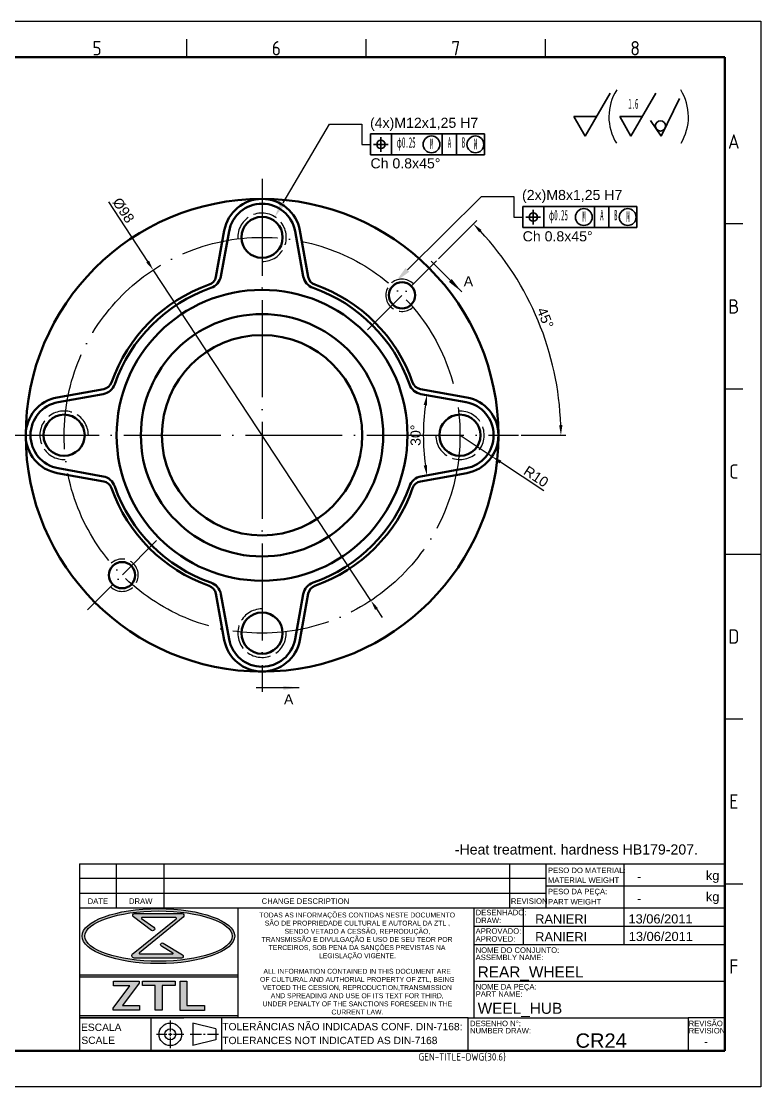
# Model space of a CAD drawing. Header units: millimetres. Extents: x 1789 to 2590, y 1108 to 1371.
# Drawn here: x 1978.7 to 2161.7, y 1107.7 to 1371.4 of the extents above; entities that cross this region are included whole.
import ezdxf
from ezdxf import colors
from ezdxf.entities.mleader import LeaderData, LeaderLine
from ezdxf.enums import TextEntityAlignment as Align
from ezdxf.math import Vec2, Vec3

# ---------------------------------------------------------------- set-up
doc = ezdxf.new("R2010")
doc.units = ezdxf.units.MM
doc.linetypes.add('ACAD_ISO02W100', pattern=[15, 12, -3])
doc.linetypes.add('ACAD_ISO04W100', pattern=[30, 24, -3, 0, -3])
for name, color, linetype, lineweight in [('AM_0', 7, 'Continuous', 50), ('AM_8', 1, 'Continuous', 25), ('AM_BOR', 7, 'Continuous', 50), ('CAXA0', 7, 'Continuous', 70), ('CAXA3', 7, 'Continuous', 25), ('CAXA4', 3, 'Continuous', 25)]:
    doc.layers.add(name, color=color, linetype=linetype, lineweight=lineweight)
doc.styles.add('ACISOTS', font='isocp.shx', dxfattribs={"height": 1})
doc.styles.get("Standard").update_dxf_attribs({"font": 'arial.ttf'})
doc.styles.add('UserTxtStyle1', font='', dxfattribs={"width": 0.4})
doc.styles.add('UserTxtStyle3', font='', dxfattribs={"width": 0.4})
doc.styles.get('UserTxtStyle1').set_extended_font_data('FangSong_GB2312')
doc.styles.get('UserTxtStyle3').set_extended_font_data('FangSong_GB2312')
doc.dimstyles.new('ISO-25', dxfattribs={"dimtxt": 2.5, "dimasz": 2.5, "dimexe": 1.25, "dimexo": 0.625, "dimtad": 1, "dimtxsty": 'Standard', "dimcen": 2.5, "dimadec": 0, "dimazin": 0, "dimtfac": 1, "dimtmove": 0, "dimatfit": 3, "dimfxl": 1, "dimarcsym": 0})

# ---------------------------------------------------------------- blocks, each defined once
blk = doc.blocks.new('A3 ZTL')
for p, q in [((401.17, 280.82), (19.57, 280.82)), ((401.17, 9.78), (401.17, 280.82)), ((19.57, 9.78), (401.17, 9.78))]:
    blk.add_line(p, q)
at = {"layer": 'AM_BOR', "color": 135, "lineweight": 25}
for p, q in [((0, 290.61), (410.96, 290.61)), ((410.96, 290.61), (410.96, 0)), ((254.4, 280.82), (254.4, 285.71)), ((303.33, 280.82), (303.33, 285.71)), ((352.25, 280.82), (352.25, 285.71)), ((406.07, 235.32), (401.17, 235.32)), ((406.07, 190.31), (401.17, 190.31)), ((401.17, 145.3), (410.96, 145.3)), ((406.07, 100.29), (401.17, 100.29)), ((406.07, 55.28), (401.17, 55.28)), ((410.96, 0), (0, 0))]:
    blk.add_line(p, q, dxfattribs=at)
at = {"layer": 'AM_BOR', "color": 135, "lineweight": 25, "style": 'ACISOTS'}
for s, p in [('5', (229.94, 283.27)), ('6', (278.86, 283.27)), ('7', (327.79, 283.27)), ('8', (376.71, 283.27)), ('A', (403.62, 257.83)), ('B', (403.62, 212.82)), ('C', (403.62, 167.81)), ('D', (403.62, 122.8)), ('E', (403.62, 77.79)), ('F', (403.62, 32.78))]:
    blk.add_text(s, height=3.91, dxfattribs=at).set_placement(p, align=Align.MIDDLE)
blk = doc.blocks.new('*D31')
at = {"color": 0, "lineweight": -2}
for p, q in [((2081.96, 1312.59), (2091.51, 1322.14)), ((2102.45, 1268.95), (2113.55, 1268.95))]:
    blk.add_line(p, q, dxfattribs=at)
blk.add_arc((2038.32, 1268.95), 73.98, 1.9364, 43.0636, dxfattribs=at)
at = {"color": 0}
for points in [[(2092.07, 1319.17), (2092.67, 1319.75), (2090.63, 1321.26)], [(2112.67, 1271.45), (2111.84, 1271.44), (2112.3, 1268.95)]]:
    blk.add_solid(points, dxfattribs=at)
at = {"layer": 'Defpoints', "color": 0}
for p in [(2081.52, 1312.15), (2064.41, 1295.03), (2109.78, 1288.09), (1853.59, 1268.95), (2101.82, 1268.95)]:
    blk.add_point(p, dxfattribs=at)
at = {"color": 0, "insert": (2108.42, 1297.98), "char_height": 2.5, "attachment_point": 5, "rotation": 292.5}
blk.add_mtext('45°', dxfattribs=at)
blk = doc.blocks.new('*D32')
at = {"color": 0, "lineweight": -2}
for p, q in [((2000.29, 1326.69), (2010, 1311.95)), ((2065.27, 1228.03), (2011.37, 1309.86)), ((2066.65, 1225.95), (2068.02, 1223.86))]:
    blk.add_line(p, q, dxfattribs=at)
at = {"color": 0}
for points in [[(2010.34, 1312.18), (2009.65, 1311.72), (2011.37, 1309.86)], [(2066.99, 1226.18), (2066.3, 1225.72), (2065.27, 1228.03)]]:
    blk.add_solid(points, dxfattribs=at)
at = {"layer": 'Defpoints', "color": 0}
for p in [(2011.37, 1309.86), (2065.27, 1228.03)]:
    blk.add_point(p, dxfattribs=at)
at = {"color": 0, "insert": (2004.01, 1324.62), "char_height": 2.5, "attachment_point": 5, "rotation": 303.3743}
blk.add_mtext('%%C98', dxfattribs=at)
blk = doc.blocks.new('*D33')
at = {"color": 0, "lineweight": -2}
for p, q in [((2087.32, 1268.95), (2095.24, 1263.69)), ((2108.1, 1255.15), (2097.32, 1262.31))]:
    blk.add_line(p, q, dxfattribs=at)
at = {"color": 0}
blk.add_solid([(2097.55, 1262.66), (2097.09, 1261.96), (2095.24, 1263.69)], dxfattribs=at)
at = {"layer": 'Defpoints', "color": 0}
for p in [(2087.32, 1268.95), (2095.24, 1263.69)]:
    blk.add_point(p, dxfattribs=at)
at = {"color": 0, "insert": (2106.15, 1258.73), "char_height": 2.5, "attachment_point": 5, "rotation": 326.4273}
blk.add_mtext('R10', dxfattribs=at)
blk = doc.blocks.new('*D34')
at = {"color": 0, "lineweight": -2}
blk.add_arc((2133.98, 1268.95), 55.74, 172.3128, 187.6872, dxfattribs=at)
at = {"color": 0}
for points in [[(2078.33, 1276.47), (2079.15, 1276.34), (2079.13, 1278.87)], [(2079.15, 1261.56), (2078.33, 1261.43), (2079.13, 1259.02)]]:
    blk.add_solid(points, dxfattribs=at)
at = {"layer": 'Defpoints', "color": 0}
for p in [(2077.66, 1279.14), (2088.81, 1277.12), (2078.34, 1272.27), (2088.81, 1260.77), (2077.66, 1258.75)]:
    blk.add_point(p, dxfattribs=at)
at = {"color": 0, "insert": (2076.34, 1268.95), "char_height": 2.5, "attachment_point": 5, "rotation": 90}
blk.add_mtext('30%%d', dxfattribs=at)
blk = doc.blocks.new('CAXBLOCK36', base_point=(128.71, 82.65))
at = {"layer": 'CAXA4', "color": 0, "linetype": 'Continuous', "lineweight": 35}
for p, q in [((128.71, 82.65), (135.06, 93.65)), ((128.71, 82.65), (125.83, 87.65)), ((125.83, 87.65), (131.6, 87.65))]:
    blk.add_line(p, q, dxfattribs=at)
at = {"layer": 'CAXA4', "color": 0, "linetype": 'Continuous', "lineweight": 25, "insert": (128.05, 92.23), "char_height": 2.6, "attachment_point": 1, "style": 'UserTxtStyle3'}
blk.add_mtext('\\fFangSong_GB2312|b0|i0|p34;1.6', dxfattribs=at)
blk = doc.blocks.new('CAXBLOCK51', base_point=(-60.7, -18.44))
at = {"layer": 'CAXA4', "color": 0, "linetype": 'Continuous', "lineweight": 35}
for q in [(-70.29, -13.74), (-64.73, -21.15)]:
    blk.add_line((-60.7, -18.44), q, dxfattribs=at)
blk.add_circle((-63.3, -18.62), 1.3, dxfattribs=at)

msp = doc.modelspace()

# ---------------------------------------------------------------- hatches: boundary and pattern name
h = msp.add_hatch(color=0)
h.paths.add_polyline_path([(2032.301, 1135.355), (1993.145, 1135.355), (1993.145, 1134.807), (2032.301, 1134.807)])
h.paths.add_polyline_path([(2032.301, 1125.284), (1993.145, 1125.284), (1993.145, 1124.736), (2032.301, 1124.736)])
at = {"layer": 'AM_8'}
h = msp.add_hatch(color=0, dxfattribs=at)
edge = h.paths.add_edge_path()
edge.add_ellipse((2012.653, 1144.963), major_axis=(18.891, 0), ratio=0.3599074, start_angle=191.45916, end_angle=452.8175)
edge.add_ellipse((2012.653, 1144.963), major_axis=(18.891, 0), ratio=0.3599074, start_angle=92.8175, end_angle=191.45916)
edge = h.paths.add_edge_path(flags=16)
edge.add_ellipse((2012.711, 1144.963), major_axis=(18.25, 0), ratio=0.3406642, start_angle=93.06698, end_angle=371.45916)
edge.add_ellipse((2012.711, 1144.963), major_axis=(18.25, 0), ratio=0.3406642, start_angle=11.45916, end_angle=93.06698)
h = msp.add_hatch(color=0, dxfattribs=at)
edge = h.paths.add_edge_path()
edge.add_line((2017.056, 1149.271), (2006.422, 1140.659))
edge.add_arc((2006.706, 1140.129), 0.601, 118.14094, 270)
edge.add_line((2006.706, 1139.528), (2018.4, 1139.528))
edge.add_arc((2018.385, 1139.971), 0.443, 271.96853, 418.91083)
edge.add_line((2018.614, 1140.35), (2013.878, 1143.206))
edge.add_arc((2013.654, 1142.838), 0.431, 58.66819, 238.80525)
edge.add_line((2013.431, 1142.469), (2016.26, 1140.756))
edge.add_arc((2016.197, 1140.667), 0.109, -90, 54.65447, ccw=False)
edge.add_line((2016.197, 1140.559), (2008.047, 1140.559))
edge.add_arc((2008.071, 1140.708), 0.151, 129.23635, 260.82262, ccw=False)
edge.add_line((2007.975, 1140.825), (2018.802, 1149.667))
edge.add_arc((2018.519, 1150.055), 0.48, 306.0702, 450)
edge.add_line((2018.519, 1150.535), (2006.779, 1150.535))
edge.add_arc((2006.761, 1150.07), 0.465, 87.72721, 233.74708)
edge.add_line((2006.485, 1149.695), (2010.995, 1146.388))
edge.add_arc((2011.286, 1146.767), 0.478, 232.47139, 414.7334)
edge.add_line((2011.562, 1147.157), (2008.524, 1149.306))
edge.add_arc((2008.584, 1149.422), 0.131, 90, 242.52347, ccw=False)
edge.add_line((2008.584, 1149.552), (2016.981, 1149.552))
edge.add_arc((2016.955, 1149.395), 0.16, -50.99642, 80.76554, ccw=False)
for points in [[(2001.492, 1127.142), (2001.492, 1126.598), (2008.02, 1126.598), (2008.02, 1127.746), (2003.789, 1127.746), (2007.899, 1133.305), (2007.899, 1133.848), (2001.552, 1133.848), (2001.552, 1132.64), (2005.572, 1132.64)], [(2008.745, 1132.7), (2011.888, 1132.7), (2011.888, 1126.598), (2013.611, 1126.598), (2013.611, 1132.761), (2016.845, 1132.761), (2016.845, 1133.848), (2008.745, 1133.848)], [(2024.099, 1126.568), (2024.099, 1127.746), (2019.716, 1127.746), (2019.716, 1133.848), (2018.024, 1133.848), (2018.024, 1126.568)]]:
    msp.add_hatch(color=0, dxfattribs=at).paths.add_polyline_path(points)
at = {"layer": 'CAXA0', "linetype": 'Continuous', "lineweight": 25}
for points in [[(2087.765, 1304.434), (2085.279, 1307.608), (2084.575, 1306.899)], [(2047.552, 1206.447), (2043.55, 1206.933), (2043.553, 1205.933)]]:
    msp.add_hatch(color=256, dxfattribs=at).paths.add_polyline_path(points, flags=0)

# ---------------------------------------------------------------- linework, layer by layer
at = {"color": 0}
for p, q in [((2063.046, 1345.926), (2063.046, 1340.946)), ((2100.667, 1328.055), (2100.667, 1322.956))]:
    msp.add_line(p, q, dxfattribs=at)
at = {"linetype": 'ACAD_ISO04W100'}
for p, q in [((2038.321, 1332.447), (2038.321, 1205.447)), ((1853.589, 1268.947), (2101.821, 1268.947))]:
    msp.add_line(p, q, dxfattribs=at)
at = {"linetype": 'ACAD_ISO04W100', "ltscale": 0.5}
for p, q in [((2064.406, 1295.032), (2081.519, 1312.145)), ((2012.236, 1242.862), (1995.122, 1225.748))]:
    msp.add_line(p, q, dxfattribs=at)
for p, q in [((2087.747, 1304.452), (2080.18, 1312.02)), ((2047.526, 1206.447), (2036.824, 1206.447)), ((1993.145, 1162.851), (2152.865, 1162.851))]:
    msp.add_line(p, q)
at = {"lineweight": 50}
for centre, radius in [((2038.321, 1268.947), 58.5), ((2038.321, 1317.937), 5.1), ((2072.963, 1303.588), 3.25), ((2038.321, 1268.947), 36), ((2038.321, 1268.947), 30), ((2038.321, 1268.947), 24.789), ((1989.33, 1268.947), 5.1), ((2087.312, 1268.947), 5.1), ((2003.679, 1234.305), 3.25), ((2038.321, 1219.956), 5.1)]:
    msp.add_circle(centre, radius, dxfattribs=at)
at = {"linetype": 'ACAD_ISO04W100'}
msp.add_circle((2038.321, 1268.947), 48.991, dxfattribs=at)
at = {"color": 0}
msp.add_arc((2136.687, 1347.76), 12.514, 147.80757, 211.52515, dxfattribs=at)
msp.add_arc((2131.353, 1347.76), 12.514, 328.47485, 32.19243)
at = {"linetype": 'ACAD_ISO02W100', "ltscale": 0.5}
for centre, radius, start, end in [((2038.321, 1317.937), 6, 270, 183.51075), ((2072.963, 1303.588), 4, 45, 312.66031), ((1989.33, 1268.947), 6, 0, 273.51075), ((2087.312, 1268.947), 6, 180, 93.51075), ((2003.679, 1234.305), 4, 225, 132.66031), ((2038.321, 1219.956), 6, 90, 3.51075)]:
    msp.add_arc(centre, radius, start, end, dxfattribs=at)
at = {"layer": 'AM_8', "color": 0}
for p, q in [((1993.145, 1162.851), (1993.145, 1116.568)), ((2002.22, 1162.851), (2002.22, 1151.961)), ((2014.017, 1162.851), (2014.017, 1151.961)), ((2099.547, 1162.851), (2099.547, 1151.961)), ((2108.622, 1151.961), (2108.622, 1162.851)), ((2127.908, 1162.851), (2127.908, 1157.406)), ((2152.865, 1116.568), (2152.865, 1162.851)), ((2108.622, 1159.221), (1993.145, 1159.221)), ((1993.145, 1155.591), (2108.622, 1155.591)), ((2108.622, 1157.406), (2152.865, 1157.406)), ((2127.908, 1157.406), (2127.908, 1151.961)), ((1993.145, 1151.961), (2089.34, 1151.961)), ((2006.779, 1150.535), (2018.519, 1150.535)), ((2032.301, 1151.961), (2032.301, 1124.736)), ((2089.34, 1151.961), (2152.865, 1151.961)), ((2090.725, 1151.961), (2090.725, 1134.718)), ((2102.952, 1151.961), (2102.952, 1142.886)), ((2127.908, 1151.961), (2127.908, 1142.886)), ((2090.725, 1147.423), (2152.865, 1147.423)), ((2090.725, 1142.886), (2152.865, 1142.886)), ((1993.145, 1135.355), (2032.301, 1135.355)), ((2032.301, 1134.807), (1993.145, 1134.807)), ((2090.725, 1134.718), (2090.725, 1124.736)), ((2001.492, 1127.142), (2005.572, 1132.64)), ((2001.552, 1132.64), (2001.552, 1133.848)), ((2001.552, 1133.848), (2007.899, 1133.848)), ((2005.572, 1132.64), (2001.552, 1132.64)), ((2007.899, 1133.305), (2003.789, 1127.746)), ((2007.899, 1133.848), (2007.899, 1133.305)), ((2008.745, 1132.7), (2008.745, 1133.848)), ((2008.745, 1133.848), (2016.845, 1133.848)), ((2011.888, 1132.7), (2008.745, 1132.7)), ((2011.888, 1126.598), (2011.888, 1132.7)), ((2013.611, 1132.761), (2013.611, 1126.598)), ((2016.845, 1132.761), (2013.611, 1132.761)), ((2016.845, 1133.848), (2016.845, 1132.761)), ((2018.024, 1126.568), (2018.024, 1133.848)), ((2018.024, 1133.848), (2019.716, 1133.848)), ((2019.716, 1133.848), (2019.716, 1127.746)), ((2090.725, 1133.811), (2152.865, 1133.811)), ((2001.492, 1126.598), (2001.492, 1127.142)), ((2008.02, 1126.598), (2001.492, 1126.598)), ((2003.789, 1127.746), (2008.02, 1127.746)), ((2008.02, 1127.746), (2008.02, 1126.598)), ((2013.611, 1126.598), (2011.888, 1126.598)), ((2024.099, 1126.568), (2018.024, 1126.568)), ((2019.716, 1127.746), (2024.099, 1127.746)), ((2024.099, 1127.746), (2024.099, 1126.568)), ((1993.145, 1125.284), (2032.301, 1125.284)), ((1993.145, 1124.736), (2018.996, 1124.736)), ((2089.34, 1124.736), (1993.145, 1124.736)), ((2033.403, 1124.736), (1993.145, 1124.736)), ((2010.781, 1124.736), (2010.781, 1116.568)), ((2015.617, 1124.081), (2015.617, 1121.388)), ((2028.257, 1124.736), (2028.257, 1116.568)), ((2089.34, 1116.568), (2089.34, 1124.736)), ((2089.34, 1124.736), (2143.79, 1124.736)), ((2152.865, 1124.736), (2143.79, 1124.736)), ((2143.79, 1124.736), (2143.79, 1116.568)), ((2015.617, 1121.014), (2015.617, 1120.209)), ((2026.899, 1121.998), (2021.19, 1123.446)), ((2021.19, 1123.446), (2021.19, 1117.858)), ((2026.899, 1121.998), (2026.899, 1119.306)), ((2012.204, 1120.652), (2014.767, 1120.652)), ((2015.155, 1120.652), (2016.057, 1120.652)), ((2015.617, 1119.849), (2015.617, 1117.223)), ((2016.404, 1120.652), (2018.95, 1120.652)), ((2020.567, 1120.652), (2023.374, 1120.652)), ((2026.899, 1119.306), (2021.19, 1117.858)), ((2023.807, 1120.652), (2024.258, 1120.652)), ((2024.781, 1120.652), (2027.561, 1120.652)), ((1993.145, 1116.568), (2152.865, 1116.568))]:
    msp.add_line(p, q, dxfattribs=at)
msp.add_lwpolyline([(2006.779, 1150.535), (2018.519, 1150.535, -0.7260746), (2018.802, 1149.667), (2007.975, 1140.825, 0.646844), (2008.047, 1140.559), (2016.197, 1140.559, 0.7309147), (2016.26, 1140.756), (2013.431, 1142.469, -1.0011968), (2013.878, 1143.206), (2018.614, 1140.35, -0.7463434), (2018.4, 1139.528), (2006.706, 1139.528, -0.7802957), (2006.422, 1140.659), (2017.056, 1149.271, 0.6479319), (2016.981, 1149.552), (2008.584, 1149.552, 0.7849705), (2008.524, 1149.306), (2011.562, 1147.157, -1.0199372), (2010.995, 1146.388), (2006.485, 1149.695, -0.7400952), (2006.779, 1150.535, -0.2577936)], format="xyb", dxfattribs=at)
for radius in [2.794, 1.346]:
    msp.add_circle((2015.617, 1120.652), radius, dxfattribs=at)
for centre, major_axis, ratio in [((2012.653, 1144.963), (-18.891, 0), 0.3599074), ((2012.711, 1144.963), (-18.25, 0), 0.3406642)]:
    msp.add_ellipse(centre, major_axis=major_axis, ratio=ratio, dxfattribs=at)
at = {"layer": 'CAXA3', "linetype": 'Continuous', "lineweight": 50}
for p, q in [((2028.973, 1319.642), (2026.892, 1308.138)), ((2030.146, 1319.431), (2028.129, 1308.283)), ((2046.495, 1319.431), (2048.513, 1308.283)), ((2047.668, 1319.642), (2049.75, 1308.138)), ((1987.625, 1278.294), (1999.129, 1280.376)), ((1987.836, 1277.121), (1998.985, 1279.139)), ((2089.017, 1278.294), (2077.513, 1280.376)), ((2088.805, 1277.121), (2077.657, 1279.139)), ((1987.836, 1260.772), (1998.985, 1258.755)), ((2088.805, 1260.772), (2077.657, 1258.755)), ((1987.625, 1259.599), (1999.129, 1257.517)), ((2089.017, 1259.599), (2077.513, 1257.517)), ((2028.973, 1218.251), (2026.892, 1229.755)), ((2030.146, 1218.462), (2028.129, 1229.611)), ((2046.495, 1218.462), (2048.513, 1229.611)), ((2047.668, 1218.251), (2049.75, 1229.755))]:
    msp.add_line(p, q, dxfattribs=at)
for centre, radius, start, end in [((2038.321, 1317.947), 9.5, 10.22215, 169.77785), ((2038.321, 1317.947), 8.308, 10.22215, 169.77785), ((2024.432, 1308.584), 2.5, 289.31109, 349.74285), ((2024.439, 1308.95), 3.75, 289.13789, 349.74286), ((2052.203, 1308.95), 3.75, 190.25714, 250.86211), ((2052.21, 1308.584), 2.5, 190.25703, 250.68922), ((2038.321, 1268.947), 39.5, 109.31098, 160.68902), ((2038.321, 1268.947), 39.5, 19.31098, 70.68902), ((2038.321, 1268.947), 38.594, 109.13778, 160.86221), ((2038.321, 1268.947), 38.594, 19.13778, 70.86222), ((1998.684, 1282.836), 2.5, 280.25709, 340.68906), ((2077.958, 1282.836), 2.5, 199.31109, 259.74285), ((1998.317, 1282.829), 3.75, 280.25707, 340.86232), ((2078.325, 1282.829), 3.75, 199.13778, 259.74289), ((1989.321, 1268.947), 9.5, 100.22215, 259.77785), ((1989.321, 1268.947), 8.308, 100.22215, 259.77785), ((2087.321, 1268.947), 8.308, 280.22215, 79.77785), ((2087.321, 1268.947), 9.5, 280.22215, 79.77785), ((1998.317, 1255.064), 3.75, 19.13778, 79.74289), ((2078.325, 1255.064), 3.75, 100.25707, 160.86232), ((1998.684, 1255.057), 2.5, 19.31094, 79.74291), ((2038.321, 1268.947), 39.5, 199.31098, 250.68903), ((2038.321, 1268.947), 38.594, 199.13778, 250.86222), ((2038.321, 1268.947), 38.594, 289.13778, 340.86221), ((2038.321, 1268.947), 39.5, 289.31098, 340.68902), ((2077.958, 1255.057), 2.5, 100.25703, 160.68922), ((2024.432, 1229.31), 2.5, 10.2572, 70.68876), ((2024.439, 1228.943), 3.75, 10.25714, 70.86211), ((2052.203, 1228.943), 3.75, 109.13789, 169.74286), ((2052.21, 1229.31), 2.5, 109.31109, 169.74285), ((2038.321, 1219.947), 8.308, 190.22215, 349.77785), ((2038.321, 1219.947), 9.5, 190.22215, 349.77785)]:
    msp.add_arc(centre, radius, start, end, dxfattribs=at)
at = {"layer": 'CAXA4', "color": 0, "linetype": 'Continuous', "lineweight": 35}
for p, q in [((2118.328, 1342.993), (2124.475, 1353.641)), ((2118.328, 1342.993), (2115.533, 1347.833)), ((2115.533, 1347.833), (2121.122, 1347.833)), ((2065.143, 1343.546), (2070.343, 1343.546)), ((2065.143, 1343.546), (2065.143, 1338.346)), ((2067.743, 1339.126), (2067.743, 1342.766)), ((2070.343, 1338.346), (2070.343, 1343.546)), ((2070.343, 1343.546), (2093.394, 1343.546)), ((2082.869, 1338.346), (2082.869, 1343.546)), ((2086.442, 1338.346), (2086.442, 1343.546)), ((2093.394, 1338.346), (2093.394, 1343.546)), ((2065.923, 1340.946), (2069.563, 1340.946)), ((2070.343, 1338.346), (2065.143, 1338.346)), ((2070.343, 1338.346), (2093.394, 1338.346)), ((2102.844, 1325.556), (2108.044, 1325.556)), ((2102.844, 1325.556), (2102.844, 1320.356)), ((2105.444, 1321.136), (2105.444, 1324.776)), ((2108.044, 1320.356), (2108.044, 1325.556)), ((2108.044, 1325.556), (2131.096, 1325.556)), ((2120.571, 1320.356), (2120.571, 1325.556)), ((2124.143, 1320.356), (2124.143, 1325.556)), ((2131.096, 1320.356), (2131.096, 1325.556)), ((2103.624, 1322.956), (2107.264, 1322.956)), ((2108.044, 1320.356), (2102.844, 1320.356)), ((2108.044, 1320.356), (2131.096, 1320.356))]:
    msp.add_line(p, q, dxfattribs=at)
at = {"layer": 'CAXA4', "color": 0, "linetype": 'Continuous', "lineweight": 25}
for p, q in [((2063.046, 1340.946), (2065.143, 1340.946)), ((2100.667, 1322.956), (2102.844, 1322.956))]:
    msp.add_line(p, q, dxfattribs=at)
at = {"layer": 'CAXA4', "color": 0, "linetype": 'Continuous', "lineweight": 35}
for centre, radius in [((2080.269, 1340.946), 2.08), ((2091.128, 1340.946), 2.08), ((2067.743, 1340.946), 1.04), ((2105.444, 1322.956), 1.04), ((2117.971, 1322.956), 2.08), ((2128.83, 1322.956), 2.08)]:
    msp.add_circle(centre, radius, dxfattribs=at)

# ---------------------------------------------------------------- block references
at = {"layer": 'AM_0', "color": 0, "lineweight": 0, "xscale": 0.9075000000000002, "yscale": 0.9075000000000002, "zscale": 0.9075000000000002}
msp.add_blockref('A3 ZTL', (1788.799, 1107.689), dxfattribs=at)
at = {"layer": 'CAXA4', "color": 0, "linetype": 'Continuous', "lineweight": 25, "xscale": 0.9680000000000002, "yscale": 0.9680000000000002, "zscale": 0.9680000000000002}
msp.add_blockref('CAXBLOCK36', (2129.636, 1342.993), dxfattribs=at)
at = {"layer": 'CAXA4', "color": 0, "linetype": 'Continuous', "lineweight": 25, "xscale": 0.9680000000000002, "yscale": 0.9680000000000002, "zscale": 0.9680000000000002, "rotation": 270}
msp.add_blockref('CAXBLOCK51', (2137.096, 1342.993), dxfattribs=at)

# ---------------------------------------------------------------- texts
at = {"color": 0, "attachment_point": 1}
for s, width, insert, char_height in [('Ch 0.8x45%%D', 40.20612, (2065.162, 1337.508), 2.5), ('\\pi-0.030453;TODAS AS INFORMAÇÕES CONTIDAS NESTE DOCUMENTO \\P\\pi1.3368;SÃO DE PROPRIEDADE CULTURAL E AUTORAL DA ZTL , \\P\\pi6.2214;SENDO VETADO A CESSÃO, REPRODUÇÃO, \\P\\pi0.5502;TRANSMISSÃO E DIVULGAÇÃO E USO DE SEU TEOR POR \\P\\pi2.2748;TERCEIROS, SOB PENA DA SANÇÕES PREVISTAS NA \\P\\pi14.743;LEGISLAÇÃO VIGENTE.', 48.28462, (2037.671, 1150.795), 1.21), ('\\pi0.99054;ALL INFORMATION CONTAINED IN THIS DOCUMENT ARE \\P\\pi0.14494;OF CULTURAL AND AUTHORIAL PROPERTY OF ZTL, BEING  \\P\\pi0.78254;VETOED THE CESSION, REPRODUCTION,TRANSMISSION \\P\\pi2.8043;AND SPREADING AND USE OF ITS TEXT FOR THIRD, \\P\\pi0.77387;UNDER PENALTY OF THE SANCTIONS FORESEEN IN THE \\P\\pi17.825;CURRENT LAW.', 48.28462, (2037.671, 1136.862), 1.21)]:
    msp.add_mtext_dynamic_manual_height_columns(s, width=width, gutter_width=12.5, heights=[0], dxfattribs=dict(at, insert=insert, char_height=char_height))
at = {"char_height": 2.5, "attachment_point": 1}
for s, width, insert in [('Ch 0.8x45%%D', 40.20612, (2102.832, 1319.443)), ('A', 28.00005, (2088.234, 1308.313)), ('A', 28.00005, (2043.743, 1204.818))]:
    msp.add_mtext_dynamic_manual_height_columns(s, width=width, gutter_width=12.5, heights=[0], dxfattribs=dict(at, insert=insert))
at = {"insert": (2086.037, 1167.665), "char_height": 2.5, "width": 61.35624, "attachment_point": 1}
msp.add_mtext('-Heat treatment. hardness HB179-207.', dxfattribs=at)
at = {"layer": 'AM_8', "color": 0}
for s, height, p in [('PESO DO MATERIAL:', 1.36125, (2109.079, 1160.562)), ('kg', 2.2687, (2148.175, 1158.822)), ('MATERIAL WEIGHT', 1.36125, (2109.079, 1158.151)), ('PESO DA PEÇA:', 1.36125, (2109.079, 1155.33)), ('kg', 2.2687, (2148.175, 1153.588)), ('DATE', 1.3613, (1995.155, 1152.95)), ('DRAW', 1.3613, (2005.381, 1152.95)), ('CHANGE DESCRIPTION', 1.36125, (2038.227, 1152.95)), ('REVISION', 1.3613, (2099.906, 1152.95)), ('PART WEIGHT', 1.36125, (2109.079, 1152.79)), ('DESENHADO:', 1.3613, (2091.182, 1150.128)), ('DRAW:', 1.3613, (2091.182, 1148.17)), ('APROVADO:', 1.3613, (2091.182, 1145.544)), ('APROVED:', 1.3613, (2091.182, 1143.586)), ('NOME DO CONJUNTO:', 1.36125, (2091.182, 1140.816)), ('ASSEMBLY NAME:', 1.36125, (2091.182, 1139.023)), ('NOME DA PEÇA:', 1.36125, (2091.182, 1131.741)), ('PART NAME:', 1.3613, (2091.182, 1129.948)), ('TOLERÂNCIAS NÃO INDICADAS CONF. DIN-7168:', 1.815, (2028.483, 1121.654)), ('DESENHO N%%d:', 1.36125, (2089.797, 1122.666)), ('REVISÃO', 1.3613, (2143.903, 1122.666)), ('ESCALA', 1.815, (1993.515, 1121.485)), ('NUMBER DRAW:', 1.36125, (2089.797, 1120.873)), ('REVISION', 1.3613, (2143.903, 1120.873)), ('SCALE', 1.815, (1993.599, 1118.278)), ('TOLERANCES NOT INDICATED AS DIN-7168', 1.815, (2028.483, 1118.228))]:
    msp.add_text(s, height=height, dxfattribs=at).set_placement(p)
for p in [(2131.14, 1159.699), (2131.14, 1154.3)]:
    msp.add_attdef('-', text='', height=2.269, dxfattribs=at).set_placement(p, align=Align.MIDDLE_LEFT)
for tag, p, height in [('RANIERI', (2105.928, 1148.063), 2.269), ('13/06/2011', (2129.024, 1148.09), 2.269), ('RANIERI', (2105.926, 1143.672), 2.269), ('13/06/2011', (2129.097, 1143.748), 2.269), ('REAR_WHEEL', (2091.695, 1134.741), 2.723), ('WEEL_HUB', (2091.695, 1125.734), 2.723), ('CR24', (2115.919, 1117.328), 3.549)]:
    msp.add_attdef(tag, p, '', height=height, dxfattribs=at)
msp.add_attdef('-', text='', height=1.775, dxfattribs=at).set_placement((2148.199, 1118.827), align=Align.MIDDLE_CENTER)
at = {"layer": 'AM_8', "color": 0, "style": 'ACISOTS'}
msp.add_attdef('GEN-TITLE-DWG{30.6}', (2077.091, 1114.16), '', height=1.815, dxfattribs=at)
at = {"layer": 'CAXA4', "color": 0, "linetype": 'Continuous', "lineweight": 25, "char_height": 2.6, "attachment_point": 1, "style": 'UserTxtStyle1'}
for s, insert in [('\\fFangSong_GB2312|b0|i0|p34;φ0.25 ', (2071.643, 1342.727)), ('\\fFangSong_GB2312|b0|i0|p34;M', (2079.913, 1342.393)), ('\\fFangSong_GB2312|b0|i0|p34;A', (2084.299, 1342.727)), ('\\fFangSong_GB2312|b0|i0|p34;B', (2087.742, 1342.727)), ('\\fFangSong_GB2312|b0|i0|p34;M', (2090.772, 1342.327)), ('\\fFangSong_GB2312|b0|i0|p34;φ0.25 ', (2109.344, 1324.737)), ('\\fFangSong_GB2312|b0|i0|p34;M', (2117.615, 1324.403)), ('\\fFangSong_GB2312|b0|i0|p34;A', (2122.001, 1324.737)), ('\\fFangSong_GB2312|b0|i0|p34;B', (2125.443, 1324.737)), ('\\fFangSong_GB2312|b0|i0|p34;M', (2128.474, 1324.336))]:
    msp.add_mtext(s, dxfattribs=dict(at, insert=insert))

# ---------------------------------------------------------------- dimensions: what is measured, and where the dimension line sits
dim = msp.add_diameter_dim_2p(p1=(2065.271, 1228.035), p2=(2011.371, 1309.859), text='%%C98', dimstyle='ISO-25')
dim.commit()
dim.dimension.update_dxf_attribs({"geometry": '*D32', "text_midpoint": (2002.364, 1323.531), "dimtype": 163})
dim = msp.add_angular_dim_2l(base=(2109.778, 1288.093), line1=((1853.589, 1268.947), (2101.821, 1268.947)), line2=((2064.406, 1295.032), (2081.519, 1312.145)), dimstyle='ISO-25')
dim.commit()
dim.dimension.update_dxf_attribs({"geometry": '*D31', "text_midpoint": (2108.419, 1297.982)})
dim = msp.add_angular_dim_2l(base=(2078.338, 1272.271), line1=((2088.805, 1277.121), (2077.657, 1279.139)), line2=((2088.805, 1260.772), (2077.657, 1258.755)), text='30%%d', dimstyle='ISO-25')
dim.commit()
dim.dimension.update_dxf_attribs({"geometry": '*D34', "text_midpoint": (2076.336, 1268.947)})
dim = msp.add_radius_dim(center=(2087.321, 1268.947), mpoint=(2095.236, 1263.693), text='R10', dimstyle='ISO-25')
dim.commit()
dim.dimension.update_dxf_attribs({"geometry": '*D33', "text_midpoint": (2105.099, 1257.147), "dimtype": 164})

# ---------------------------------------------------------------- leaders
ml = msp.add_multileader_mtext('Standard')
ml.set_content('(4x)M12x1,25 H7', color=256)
ml.set_leader_properties()
ml.build(insert=Vec2(0, 0))
ctx = ml.context
ctx.base_point, ctx.char_height, ctx.plane_origin = Vec3(2063.046, 1345.926), 2.5, Vec3(2041.493, 1323.031)
notes = []
notes.append((ctx, [(0, (1, 1, 0), (2055.046, 1345.926), (1, 0), 8, [(0, [(2041.493, 1323.031)], 0, [])])]))
ctx.mtext.insert, ctx.mtext.flow_direction = Vec3(2065.046, 1347.544), 5
ml = msp.add_multileader_mtext('Standard')
ml.set_content('(2x)M8x1,25 H7', color=256)
ml.set_leader_properties()
ml.build(insert=Vec2(0, 0))
ctx = ml.context
ctx.base_point, ctx.char_height, ctx.plane_origin = Vec3(2100.667, 1328.055), 2.5, Vec3(2071.457, 1307.051)
notes.append((ctx, [(0, (1, 1, 0), (2092.667, 1328.055), (1, 0), 8, [(0, [(2071.457, 1307.051)], 0, [])])]))
ctx.mtext.insert, ctx.mtext.flow_direction = Vec3(2102.667, 1329.673), 5
for ctx, leaders in notes:
    for number, flags, end, landing, length, lines in leaders:
        leader = LeaderData()
        leader.index, (leader.has_last_leader_line, leader.has_dogleg_vector, leader.attachment_direction) = number, flags
        leader.last_leader_point, leader.dogleg_vector, leader.dogleg_length = Vec3(end), Vec3(landing), length
        for number, points, colour, breaks in lines:
            line = LeaderLine()
            line.index, line.vertices, line.color, line.breaks = number, Vec3.list(points), colors.encode_raw_color(colour), breaks
            leader.lines.append(line)
        ctx.leaders.append(leader)

doc.saveas('drawing.dxf')
